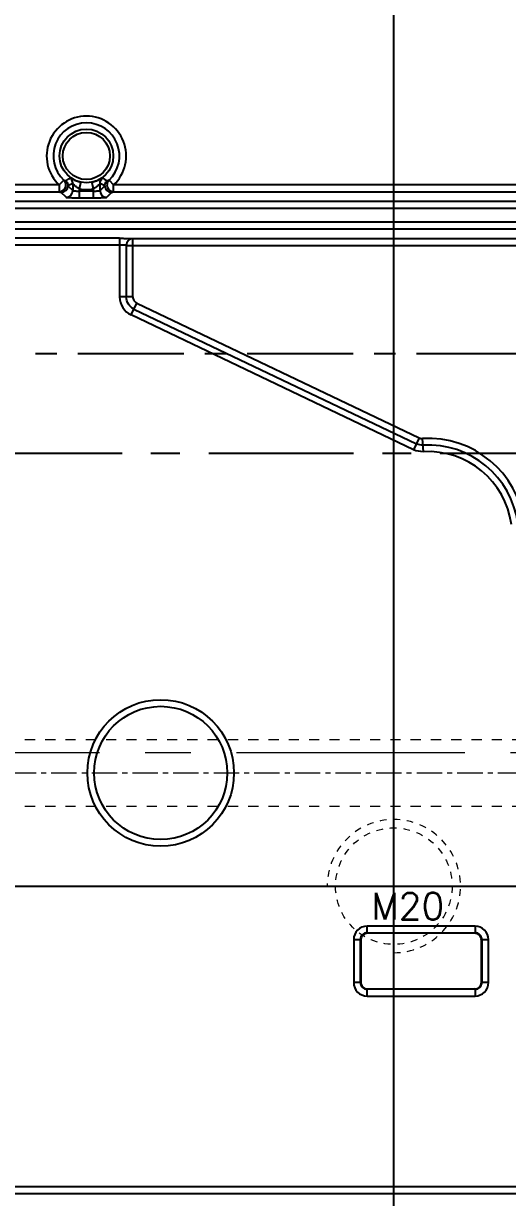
# Model space of a CAD drawing. Header units: millimetres. Extents: x -1265 to 1982, y -12197 to 1934.
# Drawn here: x 95.6 to 168.2, y -1243.2 to -1066.9 of the extents above; entities that cross this region are included whole.
import ezdxf

# ---------------------------------------------------------------- set-up
doc = ezdxf.new("R2010")
doc.units = ezdxf.units.MM
doc.header["$LTSCALE"] = 16.335
doc.linetypes.add('CENTER', pattern=[0.6, 0.375, -0.075, 0.075, -0.075])
doc.linetypes.add('HIDDEN', pattern=[0.2, 0.1, -0.1])
doc.layers.get('0').update_dxf_attribs({"linetype": 'CONTINUOUS'})
for name, color, linetype, lineweight in [('cool', 153, 'HIDDEN', 9), ('moldbase', 7, 'CONTINUOUS', 20), ('screw', 33, 'CONTINUOUS', 13)]:
    doc.layers.add(name, color=color, linetype=linetype, lineweight=lineweight)
doc.layers.add('DEFAULT_2', color=8, linetype='HIDDEN')
doc.styles.add('TXT', font='txt.shx', dxfattribs={"bigfont": 'gbcbig.shx'})

# ---------------------------------------------------------------- blocks, each defined once
blk = doc.blocks.new('06')
at = {"layer": 'cool', "ltscale": 0.932966}
for p, q in [((-3287.69, 1844.03), (-2736.35, 1844.03)), ((-3287.69, 1834.03), (-2736.35, 1834.03))]:
    blk.add_line(p, q, dxfattribs=at)
at = {"layer": 'cool', "color": 1, "linetype": 'CENTER', "ltscale": 0.621977}
blk.add_line((-3302.02, 1839.03), (-2722.02, 1839.03), dxfattribs=at)
blk = doc.blocks.new('screw_m20_g')
at = {"layer": 'screw', "color": 1, "linetype": 'CENTER', "ltscale": 0.621977}
for p, q in [((0, -11), (0, 11)), ((-11, 0), (11, 0))]:
    blk.add_line(p, q, dxfattribs=at)
at = {"layer": 'screw', "linetype": 'HIDDEN', "ltscale": 0.621977}
blk.add_circle((0, 0), 8.75, dxfattribs=at)
at = {"layer": 'screw', "color": 92, "linetype": 'HIDDEN', "ltscale": 0.621977}
blk.add_arc((0, 0), 10, 270, 180, dxfattribs=at)
at = {"layer": 'screw', "color": 6, "style": 'TXT'}
blk.add_text('M20', height=4, dxfattribs=at).set_placement((-3.4, -5))

msp = doc.modelspace()

# ---------------------------------------------------------------- linework, layer by layer
at = {"color": 2}
for p, q in [((151.154, -1361.434), (151.154, -901.434)), ((-183.846, -1196.434), (256.154, -1196.434))]:
    msp.add_line(p, q, dxfattribs=at)
at = {"color": 7, "linetype": 'Continuous'}
for p, q in [((100.912, -1091.145), (68.56, -1091.145)), ((101.599, -1090.412), (100.912, -1091.145)), ((100.912, -1091.145), (100.912, -1092.15)), ((102.952, -1090.91), (102.225, -1091.262)), ((102.225, -1091.262), (102.952, -1091.99)), ((102.952, -1090.91), (102.952, -1091.99)), ((103.957, -1091.739), (104.163, -1090.756)), ((105.829, -1090.756), (106.036, -1091.739)), ((107.04, -1091.99), (107.04, -1090.91)), ((107.768, -1091.262), (107.04, -1090.91)), ((107.04, -1091.99), (107.768, -1091.262)), ((108.393, -1090.412), (109.08, -1091.145)), ((171.262, -1091.145), (109.08, -1091.145)), ((109.08, -1092.15), (109.08, -1091.145)), ((69.564, -1092.15), (100.912, -1092.15)), ((101.948, -1092.995), (101.22, -1092.267)), ((103.956, -1093.062), (106.036, -1093.062)), ((103.957, -1093.062), (103.957, -1091.739)), ((106.036, -1092.058), (103.957, -1092.058)), ((106.036, -1091.739), (106.036, -1093.062)), ((108.772, -1092.267), (108.044, -1092.995)), ((109.08, -1092.15), (171.262, -1092.15)), ((238.417, -1093.637), (10.526, -1093.637)), ((10.526, -1094.641), (239.456, -1094.641)), ((239.456, -1096.72), (10.526, -1096.72)), ((10.526, -1097.725), (238.417, -1097.725)), ((109.982, -1099.152), (10.526, -1099.152)), ((109.982, -1099.152), (109.982, -1107.947)), ((237.674, -1099.211), (111.969, -1099.211)), ((111.969, -1107.947), (111.969, -1099.211)), ((10.526, -1100.156), (109.982, -1100.156)), ((110.975, -1100.216), (238.678, -1100.216)), ((110.975, -1100.216), (110.975, -1107.947)), ((111.969, -1107.947), (109.982, -1107.947)), ((111.698, -1110.667), (112.553, -1108.873)), ((112.553, -1108.873), (154.981, -1129.11)), ((154.126, -1130.904), (111.698, -1110.667)), ((112.125, -1109.77), (154.553, -1130.007)), ((154.981, -1129.11), (154.126, -1130.904)), ((155.587, -1131.193), (155.479, -1129.208)), ((163.358, -1202.441), (147.134, -1202.441)), ((147.134, -1203.446), (147.134, -1202.441)), ((147.134, -1203.446), (163.358, -1203.446)), ((147.134, -1203.446), (147.206, -1203.517)), ((163.287, -1203.517), (147.206, -1203.517)), ((163.358, -1203.446), (163.287, -1203.517)), ((163.358, -1202.441), (163.358, -1203.446)), ((145.125, -1204.45), (146.13, -1204.45)), ((145.125, -1204.45), (145.125, -1210.925)), ((146.13, -1204.45), (146.201, -1204.521)), ((146.13, -1210.926), (146.13, -1204.45)), ((146.201, -1204.521), (146.201, -1210.854)), ((164.291, -1210.854), (164.291, -1204.521)), ((164.363, -1204.45), (165.367, -1204.45)), ((164.363, -1204.45), (164.363, -1210.926)), ((165.367, -1210.925), (165.367, -1204.45)), ((146.13, -1210.926), (145.125, -1210.926)), ((146.13, -1210.926), (146.201, -1210.854)), ((164.291, -1210.854), (164.363, -1210.926)), ((165.367, -1210.926), (164.363, -1210.926)), ((147.134, -1211.93), (147.206, -1211.859)), ((163.358, -1211.93), (147.134, -1211.93)), ((147.134, -1212.934), (147.134, -1211.93)), ((147.134, -1212.934), (163.358, -1212.934)), ((147.206, -1211.859), (163.287, -1211.859)), ((163.358, -1211.93), (163.287, -1211.859)), ((163.358, -1211.93), (163.358, -1212.934)), ((236.699, -1241.603), (5.607, -1241.603)), ((6.611, -1242.608), (236.699, -1242.608))]:
    msp.add_line(p, q, dxfattribs=at)
at = {"color": 1, "linetype": 'CENTER', "ltscale": 2.593646}
msp.add_line((-175.901, -1116.434), (248.209, -1116.434), dxfattribs=at)
at = {"color": 1, "linetype": 'CENTER', "ltscale": 3.545271}
msp.add_line((-258.846, -1131.434), (331.154, -1131.434), dxfattribs=at)
at = {"color": 7, "linetype": 'Continuous'}
for radius in [4.037, 3.535]:
    msp.add_circle((104.996, -1086.786), radius, dxfattribs=at)
at = {"color": 4}
for radius in [11, 10]:
    msp.add_circle((116.154, -1179.434), radius, dxfattribs=at)
at = {"color": 7, "linetype": 'Continuous'}
for centre, radius, start, end in [((104.996, -1086.786), 5.973, 313.13167, 226.86833), ((104.996, -1086.786), 4.969, 313.1315, 226.8683), ((100.909, -1091.143), 1.005, 270.25371, 46.61536), ((101.216, -1091.266), 1, 270.21712, 359.9453), ((105.175, -1079.222), 11.748, 252.28015, 253.65104), ((108.776, -1091.267), 1, 180.0547, 269.78858), ((104.817, -1079.22), 11.75, 286.34921, 287.71988), ((104.878, -1080.483), 12.331, 251.11781, 252.87464), ((101.946, -1091.989), 1.006, 270.08418, 359.91581), ((104.996, -1086.786), 5.061, 258.14693, 281.85307), ((108.046, -1091.989), 1.006, 180.08419, 269.91582), ((109.084, -1091.145), 1.005, 201.49233, 269.74632), ((105.114, -1080.48), 12.333, 287.1258, 288.88228), ((112.994, -1107.947), 3.012, 179.98956, 244.51044), ((156.278, -1143.803), 14.616, 7.55393, 93.13457), ((156.278, -1143.803), 13.623, 7.55393, 93.13457), ((156.278, -1143.803), 12.629, 7.55393, 93.1346), ((147.134, -1204.45), 2.008, 89.98462, 180.01538), ((147.132, -1204.448), 1.002, 89.88699, 180.11301), ((147.205, -1204.521), 1.004, 89.97171, 180.02828), ((163.287, -1204.521), 1.004, 359.97171, 90.02828), ((163.359, -1204.45), 2.008, 359.98462, 90.01538), ((163.36, -1204.448), 1.002, 359.88699, 90.11301), ((147.134, -1210.926), 2.008, 179.98462, 270.01538), ((147.132, -1210.928), 1.002, 179.88699, 270.11301), ((147.205, -1210.855), 1.004, 179.97172, 270.02828), ((163.287, -1210.855), 1.004, 269.97171, 0.02828), ((163.359, -1210.926), 2.008, 269.98462, 0.01538), ((163.36, -1210.928), 1.002, 269.88699, 0.11301)]:
    msp.add_arc(centre, radius, start, end, dxfattribs=at)
for points in [[(101.867, -1090.495), (102.093, -1090.364), (102.319, -1090.233), (102.545, -1090.103)], [(107.448, -1090.103), (107.673, -1090.234), (107.899, -1090.364), (108.125, -1090.495)], [(108.079, -1091.145), (108.079, -1091.27), (108.104, -1091.397), (108.149, -1091.513)], [(155.533, -1130.2), (155.201, -1130.219), (154.854, -1130.15), (154.553, -1130.007)], [(154.981, -1129.11), (155.134, -1129.183), (155.31, -1129.218), (155.479, -1129.208)], [(155.587, -1131.193), (155.091, -1131.22), (154.574, -1131.117), (154.126, -1130.904)]]:
    msp.add_open_spline(points, degree=3, dxfattribs=at)
for points, knots in [([(101.868, -1090.495), (101.916, -1090.535), (102.114, -1090.743), (102.222, -1091.04), (102.221, -1091.263)], [0, 0, 0, 0, 0.219821, 1, 1, 1, 1]), ([(104.163, -1090.756), (103.938, -1090.709), (103.62, -1090.616), (103.237, -1090.458), (103.006, -1090.347), (102.823, -1090.249), (102.699, -1090.178), (102.625, -1090.137), (102.587, -1090.116), (102.563, -1090.106), (102.548, -1090.101), (102.545, -1090.103)], [0, 0, 0, 0, 0.3930289, 0.5637373, 0.7104208, 0.8302244, 0.920246, 0.9531212, 0.9774435, 0.9929876, 1, 1, 1, 1]), ([(102.952, -1090.91), (102.952, -1090.837), (102.912, -1090.532), (102.733, -1090.242), (102.545, -1090.103)], [0, 0, 0, 0, 0.2378359, 1, 1, 1, 1]), ([(103.957, -1091.739), (103.819, -1091.681), (103.628, -1091.561), (103.405, -1091.376), (103.26, -1091.239), (103.141, -1091.114), (103.059, -1091.021), (103.008, -1090.964), (102.981, -1090.933), (102.967, -1090.92), (102.954, -1090.908), (102.952, -1090.91)], [0, 0, 0, 0, 0.3420852, 0.5084436, 0.6628187, 0.7974857, 0.9041856, 0.9443783, 0.9743621, 0.9930991, 1, 1, 1, 1]), ([(107.447, -1090.103), (107.444, -1090.101), (107.429, -1090.106), (107.406, -1090.116), (107.368, -1090.137), (107.293, -1090.178), (107.17, -1090.249), (106.987, -1090.347), (106.757, -1090.458), (106.373, -1090.616), (106.055, -1090.709), (105.829, -1090.756)], [0, 0, 0, 0, 0.0070151, 0.0225745, 0.0468209, 0.0795684, 0.1694138, 0.2890754, 0.4354747, 0.6060427, 1, 1, 1, 1]), ([(107.04, -1090.91), (107.038, -1090.908), (107.026, -1090.92), (107.012, -1090.933), (106.984, -1090.964), (106.934, -1091.021), (106.851, -1091.114), (106.732, -1091.239), (106.587, -1091.376), (106.365, -1091.561), (106.174, -1091.681), (106.036, -1091.739)], [0, 0, 0, 0, 0.0069009, 0.0256379, 0.0556217, 0.0958144, 0.2025143, 0.3371813, 0.4915564, 0.6579148, 1, 1, 1, 1]), ([(107.04, -1090.91), (107.04, -1090.837), (107.081, -1090.532), (107.259, -1090.242), (107.447, -1090.103)], [0, 0, 0, 0, 0.2378359, 1, 1, 1, 1]), ([(107.772, -1091.263), (107.771, -1091.182), (107.806, -1090.895), (107.967, -1090.628), (108.125, -1090.495)], [0, 0, 0, 0, 0.2828629, 1, 1, 1, 1]), ([(108.393, -1090.412), (108.35, -1090.453), (108.173, -1090.656), (108.078, -1090.935), (108.079, -1091.145)], [0, 0, 0, 0, 0.2203706, 1, 1, 1, 1]), ([(101.948, -1092.995), (101.96, -1093.007), (102.026, -1093.007), (102.14, -1093.026), (102.331, -1093.033), (102.577, -1093.044), (102.875, -1093.052), (103.34, -1093.06), (103.705, -1093.062), (103.956, -1093.062)], [0, 0, 0, 0, 0.0258506, 0.0868252, 0.1813324, 0.3057164, 0.4555892, 0.6255876, 1, 1, 1, 1]), ([(102.952, -1091.99), (102.957, -1091.999), (102.992, -1092.006), (103.049, -1092.019), (103.144, -1092.029), (103.323, -1092.044), (103.599, -1092.055), (103.831, -1092.058), (103.957, -1092.058)], [0, 0, 0, 0, 0.0286235, 0.0908406, 0.1850541, 0.3085925, 0.6274067, 1, 1, 1, 1]), ([(106.036, -1092.058), (106.161, -1092.058), (106.394, -1092.055), (106.669, -1092.044), (106.848, -1092.029), (106.944, -1092.019), (107.001, -1092.006), (107.036, -1091.999), (107.04, -1091.99)], [0, 0, 0, 0, 0.3725933, 0.6914075, 0.8149459, 0.9091594, 0.9713765, 1, 1, 1, 1]), ([(106.036, -1093.062), (106.287, -1093.062), (106.652, -1093.06), (107.118, -1093.052), (107.416, -1093.044), (107.662, -1093.033), (107.852, -1093.026), (107.967, -1093.007), (108.032, -1093.007), (108.044, -1092.995)], [0, 0, 0, 0, 0.3744072, 0.5444057, 0.6942815, 0.8186674, 0.9131758, 0.9741501, 1, 1, 1, 1]), ([(109.982, -1099.152), (110.215, -1099.152), (110.652, -1099.155), (111.239, -1099.164), (111.667, -1099.185), (111.894, -1099.194), (111.969, -1099.211)], [0, 0, 0, 0, 0.3514365, 0.6589928, 0.8844583, 1, 1, 1, 1]), ([(111.969, -1099.211), (111.715, -1099.213), (111.188, -1099.431), (110.977, -1099.96), (110.975, -1100.216)], [0, 0, 0, 0, 0.4981089, 1, 1, 1, 1]), ([(110.975, -1100.216), (110.94, -1100.2), (110.823, -1100.189), (110.611, -1100.168), (110.316, -1100.159), (110.098, -1100.156), (109.982, -1100.156)], [0, 0, 0, 0, 0.1177418, 0.3425027, 0.6495633, 1, 1, 1, 1]), ([(112.125, -1109.77), (111.789, -1109.609), (111.206, -1109.076), (110.975, -1108.32), (110.975, -1107.947)], [0, 0, 0, 0, 0.5000024, 1, 1, 1, 1]), ([(111.969, -1107.947), (111.969, -1108.136), (112.086, -1108.52), (112.382, -1108.791), (112.553, -1108.873)], [0, 0, 0, 0, 0.5000044, 1, 1, 1, 1])]:
    msp.add_open_spline(points, degree=3, knots=knots, dxfattribs=at)
at = {"layer": 'DEFAULT_2', "color": 8, "linetype": 'HIDDEN'}
msp.add_line((164.363, -1204.45), (164.291, -1204.521), dxfattribs=at)
at = {"layer": 'moldbase', "color": 1, "linetype": 'CENTER', "ltscale": 5.597796}
msp.add_line((436.154, -1176.434), (-363.846, -1176.434), dxfattribs=at)

# ---------------------------------------------------------------- block references
msp.add_blockref('06', (3048.174, -3018.462))
at = {"layer": 'screw'}
msp.add_blockref('screw_m20_g', (151.154, -1196.434), dxfattribs=at)

doc.saveas('drawing.dxf')
